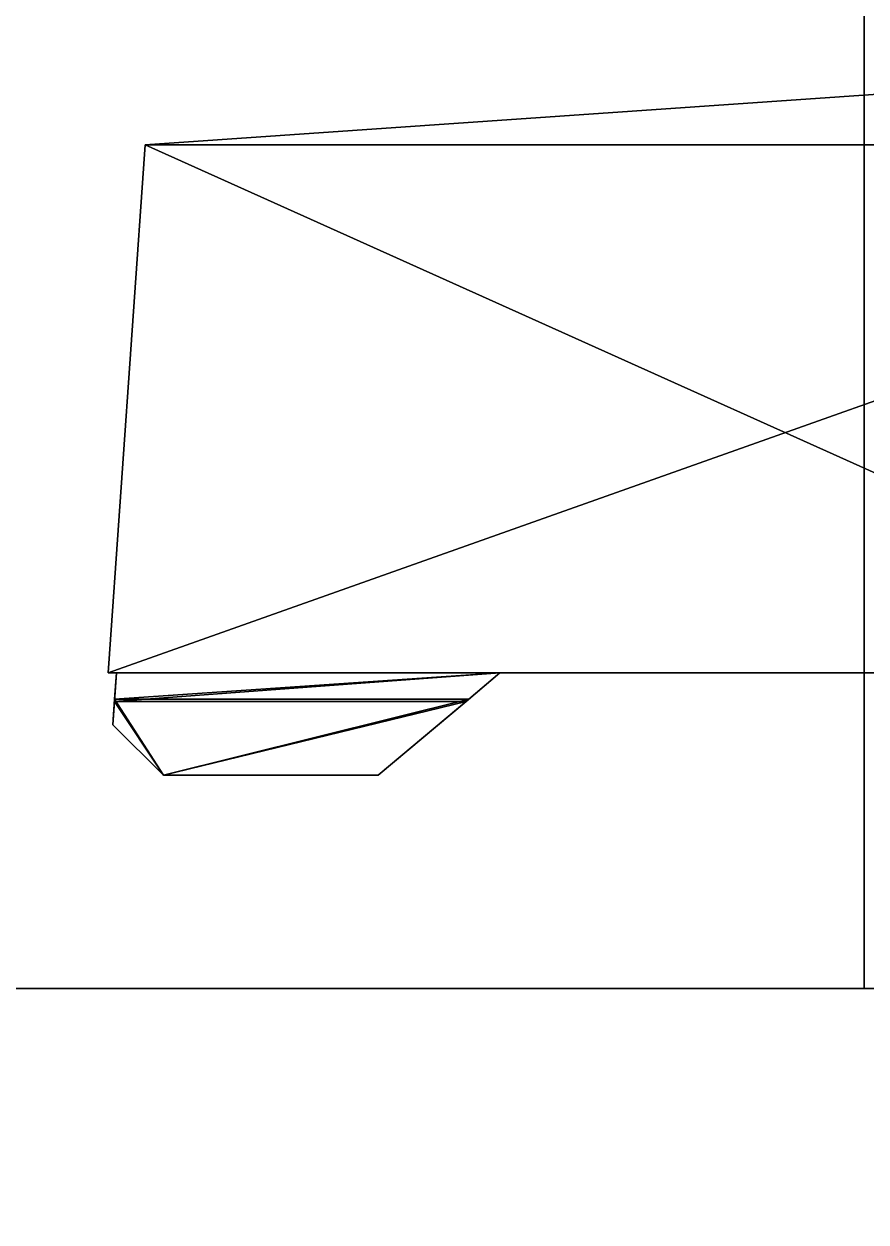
# Model space of a CAD drawing. Extents: x 0 to 2775, y -2341 to 0.
# Drawn here: x 624.71 to 658.07, y -847.58 to -800.12 of the extents above; entities that cross this region are included whole.
import ezdxf

# ---------------------------------------------------------------- set-up
doc = ezdxf.new("R2010")
doc.units = 0
for name, color, linetype in [('LAYER0', 7, 'CONTINUOUS'), ('LAYER10', 7, 'CONTINUOUS'), ('LAYER153', 7, 'CONTINUOUS'), ('LAYER24', 7, 'CONTINUOUS'), ('LAYER25', 7, 'CONTINUOUS'), ('LAYER30', 7, 'CONTINUOUS'), ('LAYER35', 7, 'CONTINUOUS'), ('LAYER40', 7, 'CONTINUOUS'), ('LAYER45', 7, 'CONTINUOUS'), ('LAYER50', 7, 'CONTINUOUS'), ('LAYER51', 7, 'CONTINUOUS'), ('LAYER73', 253, 'CONTINUOUS'), ('LAYER76', 253, 'CONTINUOUS'), ('LAYER79', 253, 'CONTINUOUS'), ('LAYER82', 253, 'CONTINUOUS'), ('LAYER85', 253, 'CONTINUOUS')]:
    doc.layers.add(name, color=color, linetype=linetype)

msp = doc.modelspace()

# ---------------------------------------------------------------- linework, layer by layer
at = {"layer": 'LAYER0', "invisible_edges": 1}
for points in [[(2775, 0), (18, -2341), (18, 0), (2775, 0)], [(18, -2341), (2775, 0), (2775, -2341), (18, -2341)], [(2775, -2341, 5), (18, 0, 5), (18, -2341, 5), (2775, -2341, 5)], [(18, 0, 5), (2775, -2341, 5), (2775, 0, 5), (18, 0, 5)]]:
    msp.add_3dface(points, dxfattribs=at)
at = {"layer": 'LAYER10', "invisible_edges": 1}
for points in [[(168, -838.334, 2464), (718, -209.0039, 2464), (168, -209.0039, 2464), (168, -838.334, 2464)], [(718, -209.0039, 2464), (168, -838.334, 2464), (718, -838.334, 2464), (718, -209.0039, 2464)], [(718, -838.334, 2446), (168, -209.0039, 2446), (718, -209.0039, 2446), (718, -838.334, 2446)], [(168, -209.0039, 2446), (718, -838.334, 2446), (168, -838.334, 2446), (168, -209.0039, 2446)], [(168, -838.334, 2464), (718, -838.334, 2446), (718, -838.334, 2464), (168, -838.334, 2464)], [(718, -838.334, 2446), (168, -838.334, 2464), (168, -838.334, 2446), (718, -838.334, 2446)]]:
    msp.add_3dface(points, dxfattribs=at)
at = {"layer": 'LAYER153', "invisible_edges": 1}
for points in [[(192.6, -209.0029, 1425), (658, -838.333, 1425), (192.6, -838.333, 1425), (192.6, -209.0029, 1425)], [(658, -838.333, 1425), (192.6, -209.0029, 1425), (658, -209.0029, 1425), (658, -838.333, 1425)], [(658, -209.0029, 1443), (192.6, -838.333, 1443), (658, -838.333, 1443), (658, -209.0029, 1443)], [(192.6, -838.333, 1443), (658, -209.0029, 1443), (192.6, -209.0029, 1443), (192.6, -838.333, 1443)], [(658, -209.0029, 1443), (658, -838.333, 1425), (658, -209.0029, 1425), (658, -209.0029, 1443)], [(658, -838.333, 1425), (658, -209.0029, 1443), (658, -838.333, 1443), (658, -838.333, 1425)], [(192.6, -838.333, 1443), (658, -838.333, 1425), (658, -838.333, 1443), (192.6, -838.333, 1443)], [(658, -838.333, 1425), (192.6, -838.333, 1443), (192.6, -838.333, 1425), (658, -838.333, 1425)]]:
    msp.add_3dface(points, dxfattribs=at)
at = {"layer": 'LAYER24', "invisible_edges": 1}
for points in [[(192.6, -838.334, 2039), (658, -209.0039, 2039), (192.6, -209.0039, 2039), (192.6, -838.334, 2039)], [(658, -209.0039, 2039), (192.6, -838.334, 2039), (658, -838.334, 2039), (658, -209.0039, 2039)], [(658, -838.334, 2021), (192.6, -209.0039, 2021), (658, -209.0039, 2021), (658, -838.334, 2021)], [(192.6, -209.0039, 2021), (658, -838.334, 2021), (192.6, -838.334, 2021), (192.6, -209.0039, 2021)], [(658, -838.334, 2021), (658, -209.0039, 2039), (658, -838.334, 2039), (658, -838.334, 2021)], [(658, -209.0039, 2039), (658, -838.334, 2021), (658, -209.0039, 2021), (658, -209.0039, 2039)], [(192.6, -838.334, 2039), (658, -838.334, 2021), (658, -838.334, 2039), (192.6, -838.334, 2039)], [(658, -838.334, 2021), (192.6, -838.334, 2039), (192.6, -838.334, 2021), (658, -838.334, 2021)]]:
    msp.add_3dface(points, dxfattribs=at)
at = {"layer": 'LAYER25', "invisible_edges": 1}
for points in [[(192.6, -209.0039, 889), (658, -838.334, 889), (192.6, -838.334, 889), (192.6, -209.0039, 889)], [(658, -838.334, 889), (192.6, -209.0039, 889), (658, -209.0039, 889), (658, -838.334, 889)], [(658, -209.0039, 907), (192.6, -838.334, 907), (658, -838.334, 907), (658, -209.0039, 907)], [(192.6, -838.334, 907), (658, -209.0039, 907), (192.6, -209.0039, 907), (192.6, -838.334, 907)], [(658, -209.0039, 907), (658, -838.334, 889), (658, -209.0039, 889), (658, -209.0039, 907)], [(658, -838.334, 889), (658, -209.0039, 907), (658, -838.334, 907), (658, -838.334, 889)], [(192.6, -838.334, 907), (658, -838.334, 889), (658, -838.334, 907), (192.6, -838.334, 907)], [(658, -838.334, 889), (192.6, -838.334, 907), (192.6, -838.334, 889), (658, -838.334, 889)]]:
    msp.add_3dface(points, dxfattribs=at)
at = {"layer": 'LAYER30', "invisible_edges": 1}
for points in [[(192.6, -209.0039, 353), (658, -838.334, 353), (192.6, -838.334, 353), (192.6, -209.0039, 353)], [(658, -838.334, 353), (192.6, -209.0039, 353), (658, -209.0039, 353), (658, -838.334, 353)], [(658, -209.0039, 371), (192.6, -838.334, 371), (658, -838.334, 371), (658, -209.0039, 371)], [(192.6, -838.334, 371), (658, -209.0039, 371), (192.6, -209.0039, 371), (192.6, -838.334, 371)], [(658, -209.0039, 371), (658, -838.334, 353), (658, -209.0039, 353), (658, -209.0039, 371)], [(658, -838.334, 353), (658, -209.0039, 371), (658, -838.334, 371), (658, -838.334, 353)], [(192.6, -838.334, 371), (658, -838.334, 353), (658, -838.334, 371), (192.6, -838.334, 371)], [(658, -838.334, 353), (192.6, -838.334, 371), (192.6, -838.334, 353), (658, -838.334, 353)]]:
    msp.add_3dface(points, dxfattribs=at)
at = {"layer": 'LAYER35', "invisible_edges": 1}
for points in [[(192.6, -209.0039, 621), (658, -838.334, 621), (192.6, -838.334, 621), (192.6, -209.0039, 621)], [(658, -838.334, 621), (192.6, -209.0039, 621), (658, -209.0039, 621), (658, -838.334, 621)], [(658, -209.0039, 639), (192.6, -838.334, 639), (658, -838.334, 639), (658, -209.0039, 639)], [(192.6, -838.334, 639), (658, -209.0039, 639), (192.6, -209.0039, 639), (192.6, -838.334, 639)], [(658, -209.0039, 639), (658, -838.334, 621), (658, -209.0039, 621), (658, -209.0039, 639)], [(658, -838.334, 621), (658, -209.0039, 639), (658, -838.334, 639), (658, -838.334, 621)], [(192.6, -838.334, 639), (658, -838.334, 621), (658, -838.334, 639), (192.6, -838.334, 639)], [(658, -838.334, 621), (192.6, -838.334, 639), (192.6, -838.334, 621), (658, -838.334, 621)]]:
    msp.add_3dface(points, dxfattribs=at)
at = {"layer": 'LAYER40', "invisible_edges": 1}
for points in [[(192.6, -209.0039, 1157), (658, -838.334, 1157), (192.6, -838.334, 1157), (192.6, -209.0039, 1157)], [(658, -838.334, 1157), (192.6, -209.0039, 1157), (658, -209.0039, 1157), (658, -838.334, 1157)], [(658, -209.0039, 1175), (192.6, -838.334, 1175), (658, -838.334, 1175), (658, -209.0039, 1175)], [(192.6, -838.334, 1175), (658, -209.0039, 1175), (192.6, -209.0039, 1175), (192.6, -838.334, 1175)], [(658, -209.0039, 1175), (658, -838.334, 1157), (658, -209.0039, 1157), (658, -209.0039, 1175)], [(658, -838.334, 1157), (658, -209.0039, 1175), (658, -838.334, 1175), (658, -838.334, 1157)], [(192.6, -838.334, 1175), (658, -838.334, 1157), (658, -838.334, 1175), (192.6, -838.334, 1175)], [(658, -838.334, 1157), (192.6, -838.334, 1175), (192.6, -838.334, 1157), (658, -838.334, 1157)]]:
    msp.add_3dface(points, dxfattribs=at)
at = {"layer": 'LAYER45', "invisible_edges": 1}
for points in [[(192.6, -209.0039, 1693), (658, -838.334, 1693), (192.6, -838.334, 1693), (192.6, -209.0039, 1693)], [(658, -838.334, 1693), (192.6, -209.0039, 1693), (658, -209.0039, 1693), (658, -838.334, 1693)], [(658, -209.0039, 1711), (192.6, -838.334, 1711), (658, -838.334, 1711), (658, -209.0039, 1711)], [(192.6, -838.334, 1711), (658, -209.0039, 1711), (192.6, -209.0039, 1711), (192.6, -838.334, 1711)], [(658, -209.0039, 1711), (658, -838.334, 1693), (658, -209.0039, 1693), (658, -209.0039, 1711)], [(658, -838.334, 1693), (658, -209.0039, 1711), (658, -838.334, 1711), (658, -838.334, 1693)], [(192.6, -838.334, 1711), (658, -838.334, 1693), (658, -838.334, 1711), (192.6, -838.334, 1711)], [(658, -838.334, 1693), (192.6, -838.334, 1711), (192.6, -838.334, 1693), (658, -838.334, 1693)]]:
    msp.add_3dface(points, dxfattribs=at)
at = {"layer": 'LAYER50', "invisible_edges": 1}
for points in [[(168, -838.334, 2465), (718, -838.334, 5), (168, -838.334, 5), (168, -838.334, 2465)], [(718, -838.334, 5), (168, -838.334, 2465), (718, -838.334, 2465), (718, -838.334, 5)], [(168, -856.334, 5), (718, -838.334, 5), (718, -856.334, 5), (168, -856.334, 5)], [(718, -838.334, 5), (168, -856.334, 5), (168, -838.334, 5), (718, -838.334, 5)], [(168, -838.334, 2465), (718, -856.334, 2465), (718, -838.334, 2465), (168, -838.334, 2465)], [(718, -856.334, 2465), (168, -838.334, 2465), (168, -856.334, 2465), (718, -856.334, 2465)]]:
    msp.add_3dface(points, dxfattribs=at)
at = {"layer": 'LAYER51', "invisible_edges": 1}
for points in [[(168, -209.0039, 85), (718, -838.334, 85), (168, -838.334, 85), (168, -209.0039, 85)], [(718, -838.334, 85), (168, -209.0039, 85), (718, -209.0039, 85), (718, -838.334, 85)], [(718, -209.0039, 103), (168, -838.334, 103), (718, -838.334, 103), (718, -209.0039, 103)], [(168, -838.334, 103), (718, -209.0039, 103), (168, -209.0039, 103), (168, -838.334, 103)], [(168, -838.334, 103), (718, -838.334, 85), (718, -838.334, 103), (168, -838.334, 103)], [(718, -838.334, 85), (168, -838.334, 103), (168, -838.334, 85), (718, -838.334, 85)]]:
    msp.add_3dface(points, dxfattribs=at)
at = {"layer": 'LAYER73'}
for points in [[(629.5056, -804.9084, 180.6), (687.011, -800.9341, 180.6), (687.011, -804.9084, 180.6), (629.5056, -804.9084, 180.6)], [(629.5056, -804.9084, 195.4), (687.011, -804.9084, 195.4), (687.011, -800.9341, 195.4), (629.5056, -804.9084, 195.4)], [(629.5056, -804.9084, 180.6), (629.5056, -804.9084, 195.4), (687.011, -800.9341, 195.4), (629.5056, -804.9084, 180.6)], [(687.011, -800.9341, 180.6), (629.5056, -804.9084, 180.6), (687.011, -800.9341, 195.4), (687.011, -800.9341, 180.6)], [(687.011, -804.9084, 196.8), (629.5056, -804.9084, 196.8), (628.0424, -825.834, 196.8), (687.011, -804.9084, 196.8)], [(676.0402, -825.834, 196.8), (687.011, -804.9084, 196.8), (628.0424, -825.834, 196.8), (676.0402, -825.834, 196.8)], [(628.0424, -825.834, 196.8), (629.5056, -804.9084, 179.2), (628.0424, -825.834, 179.2), (628.0424, -825.834, 196.8)], [(629.5056, -804.9084, 196.8), (629.5056, -804.9084, 179.2), (628.0424, -825.834, 196.8), (629.5056, -804.9084, 196.8)], [(676.0402, -825.834, 179.2), (628.0424, -825.834, 179.2), (629.5056, -804.9084, 179.2), (676.0402, -825.834, 179.2)], [(687.011, -804.9084, 179.2), (676.0402, -825.834, 179.2), (629.5056, -804.9084, 179.2), (687.011, -804.9084, 179.2)], [(629.5056, -804.9084, 180.6), (687.011, -804.9084, 180.6), (687.011, -804.9084, 179.2), (629.5056, -804.9084, 180.6)], [(629.5056, -804.9084, 179.2), (629.5056, -804.9084, 180.6), (687.011, -804.9084, 179.2), (629.5056, -804.9084, 179.2)], [(687.011, -804.9084, 196.8), (629.5056, -804.9084, 195.4), (629.5056, -804.9084, 196.8), (687.011, -804.9084, 196.8)], [(687.011, -804.9084, 195.4), (629.5056, -804.9084, 195.4), (687.011, -804.9084, 196.8), (687.011, -804.9084, 195.4)], [(676.0402, -825.834, 196.8), (628.0424, -825.834, 196.8), (628.0424, -825.834, 179.2), (676.0402, -825.834, 196.8)], [(676.0402, -825.834, 179.2), (676.0402, -825.834, 196.8), (628.0424, -825.834, 179.2), (676.0402, -825.834, 179.2)], [(628.2913, -826.958, 196.525), (628.2977, -826.8657, 197.125), (628.3699, -825.834, 196.1709), (628.2913, -826.958, 196.525)], [(628.2913, -826.958, 196.525), (643.5651, -825.834, 196.1709), (642.2256, -826.958, 196.525), (628.2913, -826.958, 196.525)], [(628.3699, -825.834, 196.1709), (643.5651, -825.834, 196.1709), (628.2913, -826.958, 196.525), (628.3699, -825.834, 196.1709)], [(628.2913, -826.958, 179.475), (628.3699, -825.834, 179.8291), (628.2977, -826.8657, 178.875), (628.2913, -826.958, 179.475)], [(628.2913, -826.958, 179.475), (642.2256, -826.958, 179.475), (643.5651, -825.834, 179.8291), (628.2913, -826.958, 179.475)], [(628.3699, -825.834, 179.8291), (628.2913, -826.958, 179.475), (643.5651, -825.834, 179.8291), (628.3699, -825.834, 179.8291)], [(628.2977, -826.8657, 197.125), (643.5651, -825.834, 196.8), (628.3699, -825.834, 196.8), (628.2977, -826.8657, 197.125)], [(642.3356, -826.8657, 197.125), (643.5651, -825.834, 196.8), (628.2977, -826.8657, 197.125), (642.3356, -826.8657, 197.125)], [(628.2977, -826.8657, 197.125), (628.3699, -825.834, 196.8), (628.3699, -825.834, 196.1709), (628.2977, -826.8657, 197.125)], [(628.2977, -826.8657, 178.875), (628.3699, -825.834, 179.2), (643.5651, -825.834, 179.2), (628.2977, -826.8657, 178.875)], [(642.3356, -826.8657, 178.875), (628.2977, -826.8657, 178.875), (643.5651, -825.834, 179.2), (642.3356, -826.8657, 178.875)], [(628.2977, -826.8657, 178.875), (628.3699, -825.834, 179.8291), (628.3699, -825.834, 179.2), (628.2977, -826.8657, 178.875)], [(642.3356, -826.8657, 197.125), (642.2256, -826.958, 196.525), (643.5651, -825.834, 196.1709), (642.3356, -826.8657, 197.125)], [(642.3356, -826.8657, 178.875), (643.5651, -825.834, 179.8291), (642.2256, -826.958, 179.475), (642.3356, -826.8657, 178.875)], [(643.5651, -825.834, 196.8), (642.3356, -826.8657, 197.125), (643.5651, -825.834, 196.1709), (643.5651, -825.834, 196.8)], [(643.5651, -825.834, 179.2), (643.5651, -825.834, 179.8291), (642.3356, -826.8657, 178.875), (643.5651, -825.834, 179.2)], [(630.2313, -829.884, 197.125), (628.2977, -826.8657, 197.125), (628.2313, -827.884, 197.125), (630.2313, -829.884, 197.125)], [(630.2313, -829.884, 178.875), (628.2313, -827.884, 178.875), (628.2977, -826.8657, 178.875), (630.2313, -829.884, 178.875)], [(628.2977, -826.8657, 197.125), (628.2913, -826.958, 196.525), (628.2313, -827.884, 197.125), (628.2977, -826.8657, 197.125)], [(628.2977, -826.8657, 178.875), (628.2313, -827.884, 178.875), (628.2913, -826.958, 179.475), (628.2977, -826.8657, 178.875)], [(628.2913, -826.958, 196.525), (630.2313, -829.884, 196.525), (628.2313, -827.884, 196.525), (628.2913, -826.958, 196.525)], [(628.2913, -826.958, 179.475), (628.2313, -827.884, 179.475), (630.2313, -829.884, 179.475), (628.2913, -826.958, 179.475)], [(628.2313, -827.884, 197.125), (628.2913, -826.958, 196.525), (628.2313, -827.884, 196.525), (628.2313, -827.884, 197.125)], [(628.2313, -827.884, 178.875), (628.2313, -827.884, 179.475), (628.2913, -826.958, 179.475), (628.2313, -827.884, 178.875)], [(628.2913, -826.958, 196.525), (642.2256, -826.958, 196.525), (630.2313, -829.884, 196.525), (628.2913, -826.958, 196.525)], [(628.2913, -826.958, 179.475), (630.2313, -829.884, 179.475), (642.2256, -826.958, 179.475), (628.2913, -826.958, 179.475)], [(628.2977, -826.8657, 197.125), (630.2313, -829.884, 197.125), (642.3356, -826.8657, 197.125), (628.2977, -826.8657, 197.125)], [(628.2977, -826.8657, 178.875), (642.3356, -826.8657, 178.875), (630.2313, -829.884, 178.875), (628.2977, -826.8657, 178.875)], [(630.2313, -829.884, 197.125), (638.7384, -829.884, 197.125), (642.3356, -826.8657, 197.125), (630.2313, -829.884, 197.125)], [(630.2313, -829.884, 178.875), (642.3356, -826.8657, 178.875), (638.7384, -829.884, 178.875), (630.2313, -829.884, 178.875)], [(630.2313, -829.884, 196.525), (642.2256, -826.958, 196.525), (638.7384, -829.884, 196.525), (630.2313, -829.884, 196.525)], [(630.2313, -829.884, 179.475), (638.7384, -829.884, 179.475), (642.2256, -826.958, 179.475), (630.2313, -829.884, 179.475)], [(642.3356, -826.8657, 197.125), (638.7384, -829.884, 197.125), (642.2256, -826.958, 196.525), (642.3356, -826.8657, 197.125)], [(642.3356, -826.8657, 178.875), (642.2256, -826.958, 179.475), (638.7384, -829.884, 178.875), (642.3356, -826.8657, 178.875)], [(638.7384, -829.884, 197.125), (638.7384, -829.884, 196.525), (642.2256, -826.958, 196.525), (638.7384, -829.884, 197.125)], [(638.7384, -829.884, 178.875), (642.2256, -826.958, 179.475), (638.7384, -829.884, 179.475), (638.7384, -829.884, 178.875)], [(630.2313, -829.884, 197.125), (628.2313, -827.884, 196.525), (630.2313, -829.884, 196.525), (630.2313, -829.884, 197.125)], [(628.2313, -827.884, 197.125), (628.2313, -827.884, 196.525), (630.2313, -829.884, 197.125), (628.2313, -827.884, 197.125)], [(630.2313, -829.884, 178.875), (630.2313, -829.884, 179.475), (628.2313, -827.884, 179.475), (630.2313, -829.884, 178.875)], [(628.2313, -827.884, 178.875), (630.2313, -829.884, 178.875), (628.2313, -827.884, 179.475), (628.2313, -827.884, 178.875)], [(630.2313, -829.884, 197.125), (630.2313, -829.884, 196.525), (638.7384, -829.884, 196.525), (630.2313, -829.884, 197.125)], [(638.7384, -829.884, 197.125), (630.2313, -829.884, 197.125), (638.7384, -829.884, 196.525), (638.7384, -829.884, 197.125)], [(630.2313, -829.884, 178.875), (638.7384, -829.884, 179.475), (630.2313, -829.884, 179.475), (630.2313, -829.884, 178.875)], [(638.7384, -829.884, 178.875), (638.7384, -829.884, 179.475), (630.2313, -829.884, 178.875), (638.7384, -829.884, 178.875)]]:
    msp.add_3dface(points, dxfattribs=at)
at = {"layer": 'LAYER76'}
for points in [[(629.5056, -804.9084, 724.1), (687.011, -800.9341, 724.1), (687.011, -804.9084, 724.1), (629.5056, -804.9084, 724.1)], [(629.5056, -804.9084, 738.9), (687.011, -804.9084, 738.9), (687.011, -800.9341, 738.9), (629.5056, -804.9084, 738.9)], [(629.5056, -804.9084, 724.1), (629.5056, -804.9084, 738.9), (687.011, -800.9341, 738.9), (629.5056, -804.9084, 724.1)], [(687.011, -800.9341, 724.1), (629.5056, -804.9084, 724.1), (687.011, -800.9341, 738.9), (687.011, -800.9341, 724.1)], [(687.011, -804.9084, 740.3), (629.5056, -804.9084, 740.3), (628.0424, -825.834, 740.3), (687.011, -804.9084, 740.3)], [(676.0402, -825.834, 740.3), (687.011, -804.9084, 740.3), (628.0424, -825.834, 740.3), (676.0402, -825.834, 740.3)], [(628.0424, -825.834, 740.3), (629.5056, -804.9084, 722.7), (628.0424, -825.834, 722.7), (628.0424, -825.834, 740.3)], [(629.5056, -804.9084, 740.3), (629.5056, -804.9084, 722.7), (628.0424, -825.834, 740.3), (629.5056, -804.9084, 740.3)], [(676.0402, -825.834, 722.7), (628.0424, -825.834, 722.7), (629.5056, -804.9084, 722.7), (676.0402, -825.834, 722.7)], [(687.011, -804.9084, 722.7), (676.0402, -825.834, 722.7), (629.5056, -804.9084, 722.7), (687.011, -804.9084, 722.7)], [(629.5056, -804.9084, 724.1), (687.011, -804.9084, 724.1), (687.011, -804.9084, 722.7), (629.5056, -804.9084, 724.1)], [(629.5056, -804.9084, 722.7), (629.5056, -804.9084, 724.1), (687.011, -804.9084, 722.7), (629.5056, -804.9084, 722.7)], [(687.011, -804.9084, 740.3), (629.5056, -804.9084, 738.9), (629.5056, -804.9084, 740.3), (687.011, -804.9084, 740.3)], [(687.011, -804.9084, 738.9), (629.5056, -804.9084, 738.9), (687.011, -804.9084, 740.3), (687.011, -804.9084, 738.9)], [(676.0402, -825.834, 740.3), (628.0424, -825.834, 740.3), (628.0424, -825.834, 722.7), (676.0402, -825.834, 740.3)], [(676.0402, -825.834, 722.7), (676.0402, -825.834, 740.3), (628.0424, -825.834, 722.7), (676.0402, -825.834, 722.7)], [(628.2913, -826.958, 740.025), (628.2977, -826.8657, 740.625), (628.3699, -825.834, 739.671), (628.2913, -826.958, 740.025)], [(628.2913, -826.958, 740.025), (643.5651, -825.834, 739.671), (642.2256, -826.958, 740.025), (628.2913, -826.958, 740.025)], [(628.3699, -825.834, 739.671), (643.5651, -825.834, 739.671), (628.2913, -826.958, 740.025), (628.3699, -825.834, 739.671)], [(628.2913, -826.958, 722.975), (628.3699, -825.834, 723.329), (628.2977, -826.8657, 722.375), (628.2913, -826.958, 722.975)], [(628.2913, -826.958, 722.975), (642.2256, -826.958, 722.975), (643.5651, -825.834, 723.329), (628.2913, -826.958, 722.975)], [(628.3699, -825.834, 723.329), (628.2913, -826.958, 722.975), (643.5651, -825.834, 723.329), (628.3699, -825.834, 723.329)], [(628.2977, -826.8657, 740.625), (643.5651, -825.834, 740.3), (628.3699, -825.834, 740.3), (628.2977, -826.8657, 740.625)], [(642.3356, -826.8657, 740.625), (643.5651, -825.834, 740.3), (628.2977, -826.8657, 740.625), (642.3356, -826.8657, 740.625)], [(628.2977, -826.8657, 740.625), (628.3699, -825.834, 740.3), (628.3699, -825.834, 739.671), (628.2977, -826.8657, 740.625)], [(628.2977, -826.8657, 722.375), (628.3699, -825.834, 722.7), (643.5651, -825.834, 722.7), (628.2977, -826.8657, 722.375)], [(642.3356, -826.8657, 722.375), (628.2977, -826.8657, 722.375), (643.5651, -825.834, 722.7), (642.3356, -826.8657, 722.375)], [(628.2977, -826.8657, 722.375), (628.3699, -825.834, 723.329), (628.3699, -825.834, 722.7), (628.2977, -826.8657, 722.375)], [(642.3356, -826.8657, 740.625), (642.2256, -826.958, 740.025), (643.5651, -825.834, 739.671), (642.3356, -826.8657, 740.625)], [(642.3356, -826.8657, 722.375), (643.5651, -825.834, 723.329), (642.2256, -826.958, 722.975), (642.3356, -826.8657, 722.375)], [(643.5651, -825.834, 740.3), (642.3356, -826.8657, 740.625), (643.5651, -825.834, 739.671), (643.5651, -825.834, 740.3)], [(643.5651, -825.834, 722.7), (643.5651, -825.834, 723.329), (642.3356, -826.8657, 722.375), (643.5651, -825.834, 722.7)], [(630.2313, -829.884, 740.625), (628.2977, -826.8657, 740.625), (628.2313, -827.884, 740.625), (630.2313, -829.884, 740.625)], [(630.2313, -829.884, 722.375), (628.2313, -827.884, 722.375), (628.2977, -826.8657, 722.375), (630.2313, -829.884, 722.375)], [(628.2977, -826.8657, 740.625), (628.2913, -826.958, 740.025), (628.2313, -827.884, 740.625), (628.2977, -826.8657, 740.625)], [(628.2977, -826.8657, 722.375), (628.2313, -827.884, 722.375), (628.2913, -826.958, 722.975), (628.2977, -826.8657, 722.375)], [(628.2913, -826.958, 740.025), (630.2313, -829.884, 740.025), (628.2313, -827.884, 740.025), (628.2913, -826.958, 740.025)], [(628.2913, -826.958, 722.975), (628.2313, -827.884, 722.975), (630.2313, -829.884, 722.975), (628.2913, -826.958, 722.975)], [(628.2313, -827.884, 740.625), (628.2913, -826.958, 740.025), (628.2313, -827.884, 740.025), (628.2313, -827.884, 740.625)], [(628.2313, -827.884, 722.375), (628.2313, -827.884, 722.975), (628.2913, -826.958, 722.975), (628.2313, -827.884, 722.375)], [(628.2913, -826.958, 740.025), (642.2256, -826.958, 740.025), (630.2313, -829.884, 740.025), (628.2913, -826.958, 740.025)], [(628.2913, -826.958, 722.975), (630.2313, -829.884, 722.975), (642.2256, -826.958, 722.975), (628.2913, -826.958, 722.975)], [(628.2977, -826.8657, 740.625), (630.2313, -829.884, 740.625), (642.3356, -826.8657, 740.625), (628.2977, -826.8657, 740.625)], [(628.2977, -826.8657, 722.375), (642.3356, -826.8657, 722.375), (630.2313, -829.884, 722.375), (628.2977, -826.8657, 722.375)], [(630.2313, -829.884, 740.625), (638.7384, -829.884, 740.625), (642.3356, -826.8657, 740.625), (630.2313, -829.884, 740.625)], [(630.2313, -829.884, 722.375), (642.3356, -826.8657, 722.375), (638.7384, -829.884, 722.375), (630.2313, -829.884, 722.375)], [(630.2313, -829.884, 740.025), (642.2256, -826.958, 740.025), (638.7384, -829.884, 740.025), (630.2313, -829.884, 740.025)], [(630.2313, -829.884, 722.975), (638.7384, -829.884, 722.975), (642.2256, -826.958, 722.975), (630.2313, -829.884, 722.975)], [(642.3356, -826.8657, 740.625), (638.7384, -829.884, 740.625), (642.2256, -826.958, 740.025), (642.3356, -826.8657, 740.625)], [(642.3356, -826.8657, 722.375), (642.2256, -826.958, 722.975), (638.7384, -829.884, 722.375), (642.3356, -826.8657, 722.375)], [(638.7384, -829.884, 740.625), (638.7384, -829.884, 740.025), (642.2256, -826.958, 740.025), (638.7384, -829.884, 740.625)], [(638.7384, -829.884, 722.375), (642.2256, -826.958, 722.975), (638.7384, -829.884, 722.975), (638.7384, -829.884, 722.375)], [(630.2313, -829.884, 740.625), (628.2313, -827.884, 740.025), (630.2313, -829.884, 740.025), (630.2313, -829.884, 740.625)], [(628.2313, -827.884, 740.625), (628.2313, -827.884, 740.025), (630.2313, -829.884, 740.625), (628.2313, -827.884, 740.625)], [(630.2313, -829.884, 722.375), (630.2313, -829.884, 722.975), (628.2313, -827.884, 722.975), (630.2313, -829.884, 722.375)], [(628.2313, -827.884, 722.375), (630.2313, -829.884, 722.375), (628.2313, -827.884, 722.975), (628.2313, -827.884, 722.375)], [(630.2313, -829.884, 740.625), (630.2313, -829.884, 740.025), (638.7384, -829.884, 740.025), (630.2313, -829.884, 740.625)], [(638.7384, -829.884, 740.625), (630.2313, -829.884, 740.625), (638.7384, -829.884, 740.025), (638.7384, -829.884, 740.625)], [(630.2313, -829.884, 722.375), (638.7384, -829.884, 722.975), (630.2313, -829.884, 722.975), (630.2313, -829.884, 722.375)], [(638.7384, -829.884, 722.375), (638.7384, -829.884, 722.975), (630.2313, -829.884, 722.375), (638.7384, -829.884, 722.375)]]:
    msp.add_3dface(points, dxfattribs=at)
at = {"layer": 'LAYER79'}
for points in [[(629.5056, -804.9084, 1267.6), (687.011, -800.9341, 1267.6), (687.011, -804.9084, 1267.6), (629.5056, -804.9084, 1267.6)], [(629.5056, -804.9084, 1282.4), (687.011, -804.9084, 1282.4), (687.011, -800.9341, 1282.4), (629.5056, -804.9084, 1282.4)], [(629.5056, -804.9084, 1267.6), (629.5056, -804.9084, 1282.4), (687.011, -800.9341, 1282.4), (629.5056, -804.9084, 1267.6)], [(687.011, -800.9341, 1267.6), (629.5056, -804.9084, 1267.6), (687.011, -800.9341, 1282.4), (687.011, -800.9341, 1267.6)], [(687.011, -804.9084, 1283.8), (629.5056, -804.9084, 1283.8), (628.0424, -825.834, 1283.8), (687.011, -804.9084, 1283.8)], [(676.0402, -825.834, 1283.8), (687.011, -804.9084, 1283.8), (628.0424, -825.834, 1283.8), (676.0402, -825.834, 1283.8)], [(628.0424, -825.834, 1283.8), (629.5056, -804.9084, 1266.2), (628.0424, -825.834, 1266.2), (628.0424, -825.834, 1283.8)], [(629.5056, -804.9084, 1283.8), (629.5056, -804.9084, 1266.2), (628.0424, -825.834, 1283.8), (629.5056, -804.9084, 1283.8)], [(676.0402, -825.834, 1266.2), (628.0424, -825.834, 1266.2), (629.5056, -804.9084, 1266.2), (676.0402, -825.834, 1266.2)], [(687.011, -804.9084, 1266.2), (676.0402, -825.834, 1266.2), (629.5056, -804.9084, 1266.2), (687.011, -804.9084, 1266.2)], [(629.5056, -804.9084, 1267.6), (687.011, -804.9084, 1267.6), (687.011, -804.9084, 1266.2), (629.5056, -804.9084, 1267.6)], [(629.5056, -804.9084, 1266.2), (629.5056, -804.9084, 1267.6), (687.011, -804.9084, 1266.2), (629.5056, -804.9084, 1266.2)], [(687.011, -804.9084, 1283.8), (629.5056, -804.9084, 1282.4), (629.5056, -804.9084, 1283.8), (687.011, -804.9084, 1283.8)], [(687.011, -804.9084, 1282.4), (629.5056, -804.9084, 1282.4), (687.011, -804.9084, 1283.8), (687.011, -804.9084, 1282.4)], [(676.0402, -825.834, 1283.8), (628.0424, -825.834, 1283.8), (628.0424, -825.834, 1266.2), (676.0402, -825.834, 1283.8)], [(676.0402, -825.834, 1266.2), (676.0402, -825.834, 1283.8), (628.0424, -825.834, 1266.2), (676.0402, -825.834, 1266.2)], [(628.2913, -826.958, 1283.525), (628.2977, -826.8657, 1284.125), (628.3699, -825.834, 1283.171), (628.2913, -826.958, 1283.525)], [(628.2913, -826.958, 1283.525), (643.5651, -825.834, 1283.171), (642.2256, -826.958, 1283.525), (628.2913, -826.958, 1283.525)], [(628.3699, -825.834, 1283.171), (643.5651, -825.834, 1283.171), (628.2913, -826.958, 1283.525), (628.3699, -825.834, 1283.171)], [(628.2913, -826.958, 1266.475), (628.3699, -825.834, 1266.829), (628.2977, -826.8657, 1265.875), (628.2913, -826.958, 1266.475)], [(628.2913, -826.958, 1266.475), (642.2256, -826.958, 1266.475), (643.5651, -825.834, 1266.829), (628.2913, -826.958, 1266.475)], [(628.3699, -825.834, 1266.829), (628.2913, -826.958, 1266.475), (643.5651, -825.834, 1266.829), (628.3699, -825.834, 1266.829)], [(628.2977, -826.8657, 1284.125), (643.5651, -825.834, 1283.8), (628.3699, -825.834, 1283.8), (628.2977, -826.8657, 1284.125)], [(642.3356, -826.8657, 1284.125), (643.5651, -825.834, 1283.8), (628.2977, -826.8657, 1284.125), (642.3356, -826.8657, 1284.125)], [(628.2977, -826.8657, 1284.125), (628.3699, -825.834, 1283.8), (628.3699, -825.834, 1283.171), (628.2977, -826.8657, 1284.125)], [(628.2977, -826.8657, 1265.875), (628.3699, -825.834, 1266.2), (643.5651, -825.834, 1266.2), (628.2977, -826.8657, 1265.875)], [(642.3356, -826.8657, 1265.875), (628.2977, -826.8657, 1265.875), (643.5651, -825.834, 1266.2), (642.3356, -826.8657, 1265.875)], [(628.2977, -826.8657, 1265.875), (628.3699, -825.834, 1266.829), (628.3699, -825.834, 1266.2), (628.2977, -826.8657, 1265.875)], [(642.3356, -826.8657, 1284.125), (642.2256, -826.958, 1283.525), (643.5651, -825.834, 1283.171), (642.3356, -826.8657, 1284.125)], [(642.3356, -826.8657, 1265.875), (643.5651, -825.834, 1266.829), (642.2256, -826.958, 1266.475), (642.3356, -826.8657, 1265.875)], [(643.5651, -825.834, 1283.8), (642.3356, -826.8657, 1284.125), (643.5651, -825.834, 1283.171), (643.5651, -825.834, 1283.8)], [(643.5651, -825.834, 1266.2), (643.5651, -825.834, 1266.829), (642.3356, -826.8657, 1265.875), (643.5651, -825.834, 1266.2)], [(630.2313, -829.884, 1284.125), (628.2977, -826.8657, 1284.125), (628.2313, -827.884, 1284.125), (630.2313, -829.884, 1284.125)], [(630.2313, -829.884, 1265.875), (628.2313, -827.884, 1265.875), (628.2977, -826.8657, 1265.875), (630.2313, -829.884, 1265.875)], [(628.2977, -826.8657, 1284.125), (628.2913, -826.958, 1283.525), (628.2313, -827.884, 1284.125), (628.2977, -826.8657, 1284.125)], [(628.2977, -826.8657, 1265.875), (628.2313, -827.884, 1265.875), (628.2913, -826.958, 1266.475), (628.2977, -826.8657, 1265.875)], [(628.2913, -826.958, 1283.525), (630.2313, -829.884, 1283.525), (628.2313, -827.884, 1283.525), (628.2913, -826.958, 1283.525)], [(628.2913, -826.958, 1266.475), (628.2313, -827.884, 1266.475), (630.2313, -829.884, 1266.475), (628.2913, -826.958, 1266.475)], [(628.2313, -827.884, 1284.125), (628.2913, -826.958, 1283.525), (628.2313, -827.884, 1283.525), (628.2313, -827.884, 1284.125)], [(628.2313, -827.884, 1265.875), (628.2313, -827.884, 1266.475), (628.2913, -826.958, 1266.475), (628.2313, -827.884, 1265.875)], [(628.2913, -826.958, 1283.525), (642.2256, -826.958, 1283.525), (630.2313, -829.884, 1283.525), (628.2913, -826.958, 1283.525)], [(628.2913, -826.958, 1266.475), (630.2313, -829.884, 1266.475), (642.2256, -826.958, 1266.475), (628.2913, -826.958, 1266.475)], [(628.2977, -826.8657, 1284.125), (630.2313, -829.884, 1284.125), (642.3356, -826.8657, 1284.125), (628.2977, -826.8657, 1284.125)], [(628.2977, -826.8657, 1265.875), (642.3356, -826.8657, 1265.875), (630.2313, -829.884, 1265.875), (628.2977, -826.8657, 1265.875)], [(630.2313, -829.884, 1284.125), (638.7384, -829.884, 1284.125), (642.3356, -826.8657, 1284.125), (630.2313, -829.884, 1284.125)], [(630.2313, -829.884, 1265.875), (642.3356, -826.8657, 1265.875), (638.7384, -829.884, 1265.875), (630.2313, -829.884, 1265.875)], [(630.2313, -829.884, 1283.525), (642.2256, -826.958, 1283.525), (638.7384, -829.884, 1283.525), (630.2313, -829.884, 1283.525)], [(630.2313, -829.884, 1266.475), (638.7384, -829.884, 1266.475), (642.2256, -826.958, 1266.475), (630.2313, -829.884, 1266.475)], [(642.3356, -826.8657, 1284.125), (638.7384, -829.884, 1284.125), (642.2256, -826.958, 1283.525), (642.3356, -826.8657, 1284.125)], [(642.3356, -826.8657, 1265.875), (642.2256, -826.958, 1266.475), (638.7384, -829.884, 1265.875), (642.3356, -826.8657, 1265.875)], [(638.7384, -829.884, 1284.125), (638.7384, -829.884, 1283.525), (642.2256, -826.958, 1283.525), (638.7384, -829.884, 1284.125)], [(638.7384, -829.884, 1265.875), (642.2256, -826.958, 1266.475), (638.7384, -829.884, 1266.475), (638.7384, -829.884, 1265.875)], [(630.2313, -829.884, 1284.125), (628.2313, -827.884, 1283.525), (630.2313, -829.884, 1283.525), (630.2313, -829.884, 1284.125)], [(628.2313, -827.884, 1284.125), (628.2313, -827.884, 1283.525), (630.2313, -829.884, 1284.125), (628.2313, -827.884, 1284.125)], [(630.2313, -829.884, 1265.875), (630.2313, -829.884, 1266.475), (628.2313, -827.884, 1266.475), (630.2313, -829.884, 1265.875)], [(628.2313, -827.884, 1265.875), (630.2313, -829.884, 1265.875), (628.2313, -827.884, 1266.475), (628.2313, -827.884, 1265.875)], [(630.2313, -829.884, 1284.125), (630.2313, -829.884, 1283.525), (638.7384, -829.884, 1283.525), (630.2313, -829.884, 1284.125)], [(638.7384, -829.884, 1284.125), (630.2313, -829.884, 1284.125), (638.7384, -829.884, 1283.525), (638.7384, -829.884, 1284.125)], [(630.2313, -829.884, 1265.875), (638.7384, -829.884, 1266.475), (630.2313, -829.884, 1266.475), (630.2313, -829.884, 1265.875)], [(638.7384, -829.884, 1265.875), (638.7384, -829.884, 1266.475), (630.2313, -829.884, 1265.875), (638.7384, -829.884, 1265.875)]]:
    msp.add_3dface(points, dxfattribs=at)
at = {"layer": 'LAYER82'}
for points in [[(629.5056, -804.9084, 1811.1), (687.011, -800.9341, 1811.1), (687.011, -804.9084, 1811.1), (629.5056, -804.9084, 1811.1)], [(629.5056, -804.9084, 1825.9), (687.011, -804.9084, 1825.9), (687.011, -800.9341, 1825.9), (629.5056, -804.9084, 1825.9)], [(629.5056, -804.9084, 1811.1), (629.5056, -804.9084, 1825.9), (687.011, -800.9341, 1825.9), (629.5056, -804.9084, 1811.1)], [(687.011, -800.9341, 1811.1), (629.5056, -804.9084, 1811.1), (687.011, -800.9341, 1825.9), (687.011, -800.9341, 1811.1)], [(687.011, -804.9084, 1827.3), (629.5056, -804.9084, 1827.3), (628.0424, -825.834, 1827.3), (687.011, -804.9084, 1827.3)], [(676.0402, -825.834, 1827.3), (687.011, -804.9084, 1827.3), (628.0424, -825.834, 1827.3), (676.0402, -825.834, 1827.3)], [(628.0424, -825.834, 1827.3), (629.5056, -804.9084, 1809.7), (628.0424, -825.834, 1809.7), (628.0424, -825.834, 1827.3)], [(629.5056, -804.9084, 1827.3), (629.5056, -804.9084, 1809.7), (628.0424, -825.834, 1827.3), (629.5056, -804.9084, 1827.3)], [(676.0402, -825.834, 1809.7), (628.0424, -825.834, 1809.7), (629.5056, -804.9084, 1809.7), (676.0402, -825.834, 1809.7)], [(687.011, -804.9084, 1809.7), (676.0402, -825.834, 1809.7), (629.5056, -804.9084, 1809.7), (687.011, -804.9084, 1809.7)], [(629.5056, -804.9084, 1811.1), (687.011, -804.9084, 1811.1), (687.011, -804.9084, 1809.7), (629.5056, -804.9084, 1811.1)], [(629.5056, -804.9084, 1809.7), (629.5056, -804.9084, 1811.1), (687.011, -804.9084, 1809.7), (629.5056, -804.9084, 1809.7)], [(687.011, -804.9084, 1827.3), (629.5056, -804.9084, 1825.9), (629.5056, -804.9084, 1827.3), (687.011, -804.9084, 1827.3)], [(687.011, -804.9084, 1825.9), (629.5056, -804.9084, 1825.9), (687.011, -804.9084, 1827.3), (687.011, -804.9084, 1825.9)], [(676.0402, -825.834, 1827.3), (628.0424, -825.834, 1827.3), (628.0424, -825.834, 1809.7), (676.0402, -825.834, 1827.3)], [(676.0402, -825.834, 1809.7), (676.0402, -825.834, 1827.3), (628.0424, -825.834, 1809.7), (676.0402, -825.834, 1809.7)], [(628.2913, -826.958, 1827.025), (628.2977, -826.8657, 1827.625), (628.3699, -825.834, 1826.671), (628.2913, -826.958, 1827.025)], [(628.2913, -826.958, 1827.025), (643.5651, -825.834, 1826.671), (642.2256, -826.958, 1827.025), (628.2913, -826.958, 1827.025)], [(628.3699, -825.834, 1826.671), (643.5651, -825.834, 1826.671), (628.2913, -826.958, 1827.025), (628.3699, -825.834, 1826.671)], [(628.2913, -826.958, 1809.975), (628.3699, -825.834, 1810.329), (628.2977, -826.8657, 1809.375), (628.2913, -826.958, 1809.975)], [(628.2913, -826.958, 1809.975), (642.2256, -826.958, 1809.975), (643.5651, -825.834, 1810.329), (628.2913, -826.958, 1809.975)], [(628.3699, -825.834, 1810.329), (628.2913, -826.958, 1809.975), (643.5651, -825.834, 1810.329), (628.3699, -825.834, 1810.329)], [(628.2977, -826.8657, 1827.625), (643.5651, -825.834, 1827.3), (628.3699, -825.834, 1827.3), (628.2977, -826.8657, 1827.625)], [(642.3356, -826.8657, 1827.625), (643.5651, -825.834, 1827.3), (628.2977, -826.8657, 1827.625), (642.3356, -826.8657, 1827.625)], [(628.2977, -826.8657, 1827.625), (628.3699, -825.834, 1827.3), (628.3699, -825.834, 1826.671), (628.2977, -826.8657, 1827.625)], [(628.2977, -826.8657, 1809.375), (628.3699, -825.834, 1809.7), (643.5651, -825.834, 1809.7), (628.2977, -826.8657, 1809.375)], [(642.3356, -826.8657, 1809.375), (628.2977, -826.8657, 1809.375), (643.5651, -825.834, 1809.7), (642.3356, -826.8657, 1809.375)], [(628.2977, -826.8657, 1809.375), (628.3699, -825.834, 1810.329), (628.3699, -825.834, 1809.7), (628.2977, -826.8657, 1809.375)], [(642.3356, -826.8657, 1827.625), (642.2256, -826.958, 1827.025), (643.5651, -825.834, 1826.671), (642.3356, -826.8657, 1827.625)], [(642.3356, -826.8657, 1809.375), (643.5651, -825.834, 1810.329), (642.2256, -826.958, 1809.975), (642.3356, -826.8657, 1809.375)], [(643.5651, -825.834, 1827.3), (642.3356, -826.8657, 1827.625), (643.5651, -825.834, 1826.671), (643.5651, -825.834, 1827.3)], [(643.5651, -825.834, 1809.7), (643.5651, -825.834, 1810.329), (642.3356, -826.8657, 1809.375), (643.5651, -825.834, 1809.7)], [(630.2313, -829.884, 1827.625), (628.2977, -826.8657, 1827.625), (628.2313, -827.884, 1827.625), (630.2313, -829.884, 1827.625)], [(630.2313, -829.884, 1809.375), (628.2313, -827.884, 1809.375), (628.2977, -826.8657, 1809.375), (630.2313, -829.884, 1809.375)], [(628.2977, -826.8657, 1827.625), (628.2913, -826.958, 1827.025), (628.2313, -827.884, 1827.625), (628.2977, -826.8657, 1827.625)], [(628.2977, -826.8657, 1809.375), (628.2313, -827.884, 1809.375), (628.2913, -826.958, 1809.975), (628.2977, -826.8657, 1809.375)], [(628.2913, -826.958, 1827.025), (630.2313, -829.884, 1827.025), (628.2313, -827.884, 1827.025), (628.2913, -826.958, 1827.025)], [(628.2913, -826.958, 1809.975), (628.2313, -827.884, 1809.975), (630.2313, -829.884, 1809.975), (628.2913, -826.958, 1809.975)], [(628.2313, -827.884, 1827.625), (628.2913, -826.958, 1827.025), (628.2313, -827.884, 1827.025), (628.2313, -827.884, 1827.625)], [(628.2313, -827.884, 1809.375), (628.2313, -827.884, 1809.975), (628.2913, -826.958, 1809.975), (628.2313, -827.884, 1809.375)], [(628.2913, -826.958, 1827.025), (642.2256, -826.958, 1827.025), (630.2313, -829.884, 1827.025), (628.2913, -826.958, 1827.025)], [(628.2913, -826.958, 1809.975), (630.2313, -829.884, 1809.975), (642.2256, -826.958, 1809.975), (628.2913, -826.958, 1809.975)], [(628.2977, -826.8657, 1827.625), (630.2313, -829.884, 1827.625), (642.3356, -826.8657, 1827.625), (628.2977, -826.8657, 1827.625)], [(628.2977, -826.8657, 1809.375), (642.3356, -826.8657, 1809.375), (630.2313, -829.884, 1809.375), (628.2977, -826.8657, 1809.375)], [(630.2313, -829.884, 1827.625), (638.7384, -829.884, 1827.625), (642.3356, -826.8657, 1827.625), (630.2313, -829.884, 1827.625)], [(630.2313, -829.884, 1809.375), (642.3356, -826.8657, 1809.375), (638.7384, -829.884, 1809.375), (630.2313, -829.884, 1809.375)], [(630.2313, -829.884, 1827.025), (642.2256, -826.958, 1827.025), (638.7384, -829.884, 1827.025), (630.2313, -829.884, 1827.025)], [(630.2313, -829.884, 1809.975), (638.7384, -829.884, 1809.975), (642.2256, -826.958, 1809.975), (630.2313, -829.884, 1809.975)], [(642.3356, -826.8657, 1827.625), (638.7384, -829.884, 1827.625), (642.2256, -826.958, 1827.025), (642.3356, -826.8657, 1827.625)], [(642.3356, -826.8657, 1809.375), (642.2256, -826.958, 1809.975), (638.7384, -829.884, 1809.375), (642.3356, -826.8657, 1809.375)], [(638.7384, -829.884, 1827.625), (638.7384, -829.884, 1827.025), (642.2256, -826.958, 1827.025), (638.7384, -829.884, 1827.625)], [(638.7384, -829.884, 1809.375), (642.2256, -826.958, 1809.975), (638.7384, -829.884, 1809.975), (638.7384, -829.884, 1809.375)], [(630.2313, -829.884, 1827.625), (628.2313, -827.884, 1827.025), (630.2313, -829.884, 1827.025), (630.2313, -829.884, 1827.625)], [(628.2313, -827.884, 1827.625), (628.2313, -827.884, 1827.025), (630.2313, -829.884, 1827.625), (628.2313, -827.884, 1827.625)], [(630.2313, -829.884, 1809.375), (630.2313, -829.884, 1809.975), (628.2313, -827.884, 1809.975), (630.2313, -829.884, 1809.375)], [(628.2313, -827.884, 1809.375), (630.2313, -829.884, 1809.375), (628.2313, -827.884, 1809.975), (628.2313, -827.884, 1809.375)], [(630.2313, -829.884, 1827.625), (630.2313, -829.884, 1827.025), (638.7384, -829.884, 1827.025), (630.2313, -829.884, 1827.625)], [(638.7384, -829.884, 1827.625), (630.2313, -829.884, 1827.625), (638.7384, -829.884, 1827.025), (638.7384, -829.884, 1827.625)], [(630.2313, -829.884, 1809.375), (638.7384, -829.884, 1809.975), (630.2313, -829.884, 1809.975), (630.2313, -829.884, 1809.375)], [(638.7384, -829.884, 1809.375), (638.7384, -829.884, 1809.975), (630.2313, -829.884, 1809.375), (638.7384, -829.884, 1809.375)]]:
    msp.add_3dface(points, dxfattribs=at)
at = {"layer": 'LAYER85'}
for points in [[(629.5056, -804.9084, 2354.6), (687.011, -800.9341, 2354.6), (687.011, -804.9084, 2354.6), (629.5056, -804.9084, 2354.6)], [(629.5056, -804.9084, 2369.4), (687.011, -804.9084, 2369.4), (687.011, -800.9341, 2369.4), (629.5056, -804.9084, 2369.4)], [(629.5056, -804.9084, 2354.6), (629.5056, -804.9084, 2369.4), (687.011, -800.9341, 2369.4), (629.5056, -804.9084, 2354.6)], [(687.011, -800.9341, 2354.6), (629.5056, -804.9084, 2354.6), (687.011, -800.9341, 2369.4), (687.011, -800.9341, 2354.6)], [(687.011, -804.9084, 2370.8), (629.5056, -804.9084, 2370.8), (628.0424, -825.834, 2370.8), (687.011, -804.9084, 2370.8)], [(676.0402, -825.834, 2370.8), (687.011, -804.9084, 2370.8), (628.0424, -825.834, 2370.8), (676.0402, -825.834, 2370.8)], [(628.0424, -825.834, 2370.8), (629.5056, -804.9084, 2353.2), (628.0424, -825.834, 2353.2), (628.0424, -825.834, 2370.8)], [(629.5056, -804.9084, 2370.8), (629.5056, -804.9084, 2353.2), (628.0424, -825.834, 2370.8), (629.5056, -804.9084, 2370.8)], [(676.0402, -825.834, 2353.2), (628.0424, -825.834, 2353.2), (629.5056, -804.9084, 2353.2), (676.0402, -825.834, 2353.2)], [(687.011, -804.9084, 2353.2), (676.0402, -825.834, 2353.2), (629.5056, -804.9084, 2353.2), (687.011, -804.9084, 2353.2)], [(629.5056, -804.9084, 2354.6), (687.011, -804.9084, 2354.6), (687.011, -804.9084, 2353.2), (629.5056, -804.9084, 2354.6)], [(629.5056, -804.9084, 2353.2), (629.5056, -804.9084, 2354.6), (687.011, -804.9084, 2353.2), (629.5056, -804.9084, 2353.2)], [(687.011, -804.9084, 2370.8), (629.5056, -804.9084, 2369.4), (629.5056, -804.9084, 2370.8), (687.011, -804.9084, 2370.8)], [(687.011, -804.9084, 2369.4), (629.5056, -804.9084, 2369.4), (687.011, -804.9084, 2370.8), (687.011, -804.9084, 2369.4)], [(676.0402, -825.834, 2370.8), (628.0424, -825.834, 2370.8), (628.0424, -825.834, 2353.2), (676.0402, -825.834, 2370.8)], [(676.0402, -825.834, 2353.2), (676.0402, -825.834, 2370.8), (628.0424, -825.834, 2353.2), (676.0402, -825.834, 2353.2)], [(628.2913, -826.958, 2370.525), (628.2977, -826.8657, 2371.125), (628.3699, -825.834, 2370.171), (628.2913, -826.958, 2370.525)], [(628.2913, -826.958, 2370.525), (643.5651, -825.834, 2370.171), (642.2256, -826.958, 2370.525), (628.2913, -826.958, 2370.525)], [(628.3699, -825.834, 2370.171), (643.5651, -825.834, 2370.171), (628.2913, -826.958, 2370.525), (628.3699, -825.834, 2370.171)], [(628.2913, -826.958, 2353.475), (628.3699, -825.834, 2353.829), (628.2977, -826.8657, 2352.875), (628.2913, -826.958, 2353.475)], [(628.2913, -826.958, 2353.475), (642.2256, -826.958, 2353.475), (643.5651, -825.834, 2353.829), (628.2913, -826.958, 2353.475)], [(628.3699, -825.834, 2353.829), (628.2913, -826.958, 2353.475), (643.5651, -825.834, 2353.829), (628.3699, -825.834, 2353.829)], [(628.2977, -826.8657, 2371.125), (643.5651, -825.834, 2370.8), (628.3699, -825.834, 2370.8), (628.2977, -826.8657, 2371.125)], [(642.3356, -826.8657, 2371.125), (643.5651, -825.834, 2370.8), (628.2977, -826.8657, 2371.125), (642.3356, -826.8657, 2371.125)], [(628.2977, -826.8657, 2371.125), (628.3699, -825.834, 2370.8), (628.3699, -825.834, 2370.171), (628.2977, -826.8657, 2371.125)], [(628.2977, -826.8657, 2352.875), (628.3699, -825.834, 2353.2), (643.5651, -825.834, 2353.2), (628.2977, -826.8657, 2352.875)], [(642.3356, -826.8657, 2352.875), (628.2977, -826.8657, 2352.875), (643.5651, -825.834, 2353.2), (642.3356, -826.8657, 2352.875)], [(628.2977, -826.8657, 2352.875), (628.3699, -825.834, 2353.829), (628.3699, -825.834, 2353.2), (628.2977, -826.8657, 2352.875)], [(642.3356, -826.8657, 2371.125), (642.2256, -826.958, 2370.525), (643.5651, -825.834, 2370.171), (642.3356, -826.8657, 2371.125)], [(642.3356, -826.8657, 2352.875), (643.5651, -825.834, 2353.829), (642.2256, -826.958, 2353.475), (642.3356, -826.8657, 2352.875)], [(643.5651, -825.834, 2370.8), (642.3356, -826.8657, 2371.125), (643.5651, -825.834, 2370.171), (643.5651, -825.834, 2370.8)], [(643.5651, -825.834, 2353.2), (643.5651, -825.834, 2353.829), (642.3356, -826.8657, 2352.875), (643.5651, -825.834, 2353.2)], [(630.2313, -829.884, 2371.125), (628.2977, -826.8657, 2371.125), (628.2313, -827.884, 2371.125), (630.2313, -829.884, 2371.125)], [(630.2313, -829.884, 2352.875), (628.2313, -827.884, 2352.875), (628.2977, -826.8657, 2352.875), (630.2313, -829.884, 2352.875)], [(628.2977, -826.8657, 2371.125), (628.2913, -826.958, 2370.525), (628.2313, -827.884, 2371.125), (628.2977, -826.8657, 2371.125)], [(628.2977, -826.8657, 2352.875), (628.2313, -827.884, 2352.875), (628.2913, -826.958, 2353.475), (628.2977, -826.8657, 2352.875)], [(628.2913, -826.958, 2370.525), (630.2313, -829.884, 2370.525), (628.2313, -827.884, 2370.525), (628.2913, -826.958, 2370.525)], [(628.2913, -826.958, 2353.475), (628.2313, -827.884, 2353.475), (630.2313, -829.884, 2353.475), (628.2913, -826.958, 2353.475)], [(628.2313, -827.884, 2371.125), (628.2913, -826.958, 2370.525), (628.2313, -827.884, 2370.525), (628.2313, -827.884, 2371.125)], [(628.2313, -827.884, 2352.875), (628.2313, -827.884, 2353.475), (628.2913, -826.958, 2353.475), (628.2313, -827.884, 2352.875)], [(628.2913, -826.958, 2370.525), (642.2256, -826.958, 2370.525), (630.2313, -829.884, 2370.525), (628.2913, -826.958, 2370.525)], [(628.2913, -826.958, 2353.475), (630.2313, -829.884, 2353.475), (642.2256, -826.958, 2353.475), (628.2913, -826.958, 2353.475)], [(628.2977, -826.8657, 2371.125), (630.2313, -829.884, 2371.125), (642.3356, -826.8657, 2371.125), (628.2977, -826.8657, 2371.125)], [(628.2977, -826.8657, 2352.875), (642.3356, -826.8657, 2352.875), (630.2313, -829.884, 2352.875), (628.2977, -826.8657, 2352.875)], [(630.2313, -829.884, 2371.125), (638.7384, -829.884, 2371.125), (642.3356, -826.8657, 2371.125), (630.2313, -829.884, 2371.125)], [(630.2313, -829.884, 2352.875), (642.3356, -826.8657, 2352.875), (638.7384, -829.884, 2352.875), (630.2313, -829.884, 2352.875)], [(630.2313, -829.884, 2370.525), (642.2256, -826.958, 2370.525), (638.7384, -829.884, 2370.525), (630.2313, -829.884, 2370.525)], [(630.2313, -829.884, 2353.475), (638.7384, -829.884, 2353.475), (642.2256, -826.958, 2353.475), (630.2313, -829.884, 2353.475)], [(642.3356, -826.8657, 2371.125), (638.7384, -829.884, 2371.125), (642.2256, -826.958, 2370.525), (642.3356, -826.8657, 2371.125)], [(642.3356, -826.8657, 2352.875), (642.2256, -826.958, 2353.475), (638.7384, -829.884, 2352.875), (642.3356, -826.8657, 2352.875)], [(638.7384, -829.884, 2371.125), (638.7384, -829.884, 2370.525), (642.2256, -826.958, 2370.525), (638.7384, -829.884, 2371.125)], [(638.7384, -829.884, 2352.875), (642.2256, -826.958, 2353.475), (638.7384, -829.884, 2353.475), (638.7384, -829.884, 2352.875)], [(630.2313, -829.884, 2371.125), (628.2313, -827.884, 2370.525), (630.2313, -829.884, 2370.525), (630.2313, -829.884, 2371.125)], [(628.2313, -827.884, 2371.125), (628.2313, -827.884, 2370.525), (630.2313, -829.884, 2371.125), (628.2313, -827.884, 2371.125)], [(630.2313, -829.884, 2352.875), (630.2313, -829.884, 2353.475), (628.2313, -827.884, 2353.475), (630.2313, -829.884, 2352.875)], [(628.2313, -827.884, 2352.875), (630.2313, -829.884, 2352.875), (628.2313, -827.884, 2353.475), (628.2313, -827.884, 2352.875)], [(630.2313, -829.884, 2371.125), (630.2313, -829.884, 2370.525), (638.7384, -829.884, 2370.525), (630.2313, -829.884, 2371.125)], [(638.7384, -829.884, 2371.125), (630.2313, -829.884, 2371.125), (638.7384, -829.884, 2370.525), (638.7384, -829.884, 2371.125)], [(630.2313, -829.884, 2352.875), (638.7384, -829.884, 2353.475), (630.2313, -829.884, 2353.475), (630.2313, -829.884, 2352.875)], [(638.7384, -829.884, 2352.875), (638.7384, -829.884, 2353.475), (630.2313, -829.884, 2352.875), (638.7384, -829.884, 2352.875)]]:
    msp.add_3dface(points, dxfattribs=at)

doc.saveas('drawing.dxf')
